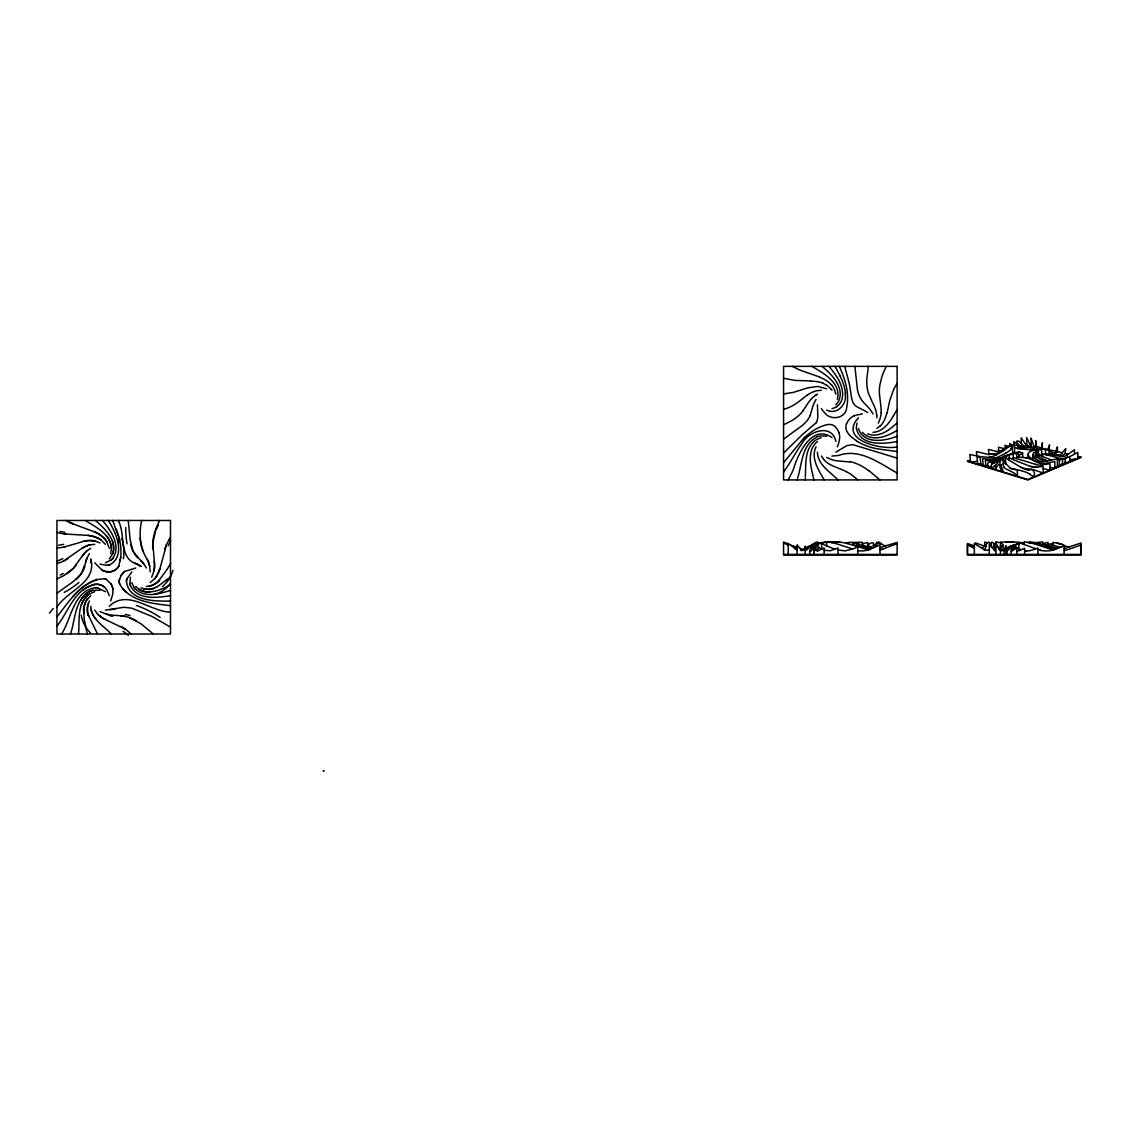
<?xml version="1.0" encoding="UTF-8"?>
<svg xmlns="http://www.w3.org/2000/svg" width="1138" height="1138" viewBox="0 0 1138 1138"><rect width="100%" height="100%" fill="white"/><g stroke="black" fill="none" stroke-linecap="round" stroke-linejoin="round"><path stroke-width="1.5" d="M1034.47 449.297L1034.485 450.15M1081.086 545.571L1081.072 554.419L967.442 554.419L967.442 543.466L974.356 545.941M323.775 771.379L323.889 770.938M1055.324 454.489L1055.324 453.265A8.748 8.748 0 0 1 1056.861 448.742M323.135 770.895L323.605 770.782M1061.185 456.381L1062.892 455.072A19.73 19.73 0 0 1 1064.955 453.92L1065.808 448.514L1061.598 453.607A4.452 4.452 0 0 1 1060.019 454.887A3.812 3.812 0 0 1 1058.496 454.916M85.222 520.436C95.251 526.823 108.508 532.854 111.154 545.756A15.107 14.31 -35.5 0 1 111.382 548.331L110.699 553.552M1074.4 454.176L1074.514 449.78L1066.96 455.015M1077.729 456.267L1081.086 457.419L1027.842 479.966L967.485 461.459L970.387 460.15M1034.456 449.524L1034.058 450.008A14.154 14.154 0 0 0 1032.934 448.244M805.348 476.68C805.989 464.93 804.452 450.776 813.656 441.786M867.967 549.896L856.53 546.112L857.028 543.111L857.028 544.561M881.139 412.767L881.011 414.403A21.167 21.167 0 0 1 880.741 416.053L880.471 417.248A36.757 36.757 0 0 1 878.621 422.411L878.337 423.137M805.178 479.923L805.277 478.116M78.55 634.022C79.66 621.206 76.986 605.53 87.285 595.629A15.306 14.495 18.3 0 1 89.518 593.965L94.724 591.675M154.427 567.99L154.498 567.023A39.816 39.816 0 0 0 154.313 560.963L152.777 543.082L156.134 528.43M131.823 571.902L126.844 578.915A9.872 9.63 -37.5 0 0 126.46 580.608C127.783 601.234 155.053 601.405 170.515 601.02M1000.487 545.216C1000.345 558.232 1007.685 542.584 998.894 542.513A55.662 55.662 0 0 0 995.864 541.901L995.266 550.664M83.743 610.025L84.127 618.702L87.242 634.051M120.671 557.165L118.907 565.6M853.002 544.974L853.486 543.153L858.45 542.527L858.45 545.415M1041.469 448.913L1042.408 442.71L1042.223 448.884M141.709 520.407C138.651 533.637 139.789 547.904 147.286 559.483A46.971 46.971 0 0 1 148.509 562.357L148.665 562.769A22.49 22.49 0 0 1 149.533 565.714L150.273 571.902M868.337 366.322L866.857 378.641A49.361 49.361 0 0 0 867.298 388.684L867.91 391.415A32.959 32.959 0 0 0 868.351 392.994L872.391 402.311M986.077 545.628L986.105 545.515A7.539 7.539 0 0 1 986.532 543.879L986.632 543.751A2.29 2.29 0 0 1 987.03 543.21C990.842 539.768 989.278 545.657 992.108 547.591M986.034 545.884L986.02 545.998A6.956 6.956 0 0 1 984.285 549.896M1002.806 544.874L1002.094 546.169A16.088 16.088 0 0 1 1000.999 547.278L1000.857 547.421M135.721 568.004L124.952 571.404A12.532 12.447 -21.1 0 0 123.231 572.841L122.321 573.851A16.615 16.416 -28.3 0 0 121.197 575.373L119.39 579.911A8.905 8.905 0 0 0 119.718 584.164C129.718 601.49 152.563 603.595 170.501 605.658M837.326 399.466C841.594 383.008 823.684 373.278 811.849 366.351M109.276 558.886L112.52 554.064A11.75 11.75 0 0 0 113.203 552.058C115.877 538.743 104.44 528.331 95.45 520.436M130.401 577.236L129.96 583.837A10.441 10.029 -53.7 0 0 130.457 585.743C137.684 600.352 157.2 597.891 170.501 595.587M994.214 545.002L994.157 545.273A6.572 6.572 0 0 1 993.005 547.122L992.436 547.819M1019.036 451.914L1022.593 453.052L1018.823 455.684M154.441 567.99A20.456 18.649 -49 0 1 153.986 570.807L151.695 577.236M797.624 478.131C802.02 464.162 801.792 444.915 816.6 437.177M797.368 479.041L797.112 479.937M85.819 561.631L84.468 566.496M70.485 634.022C75.464 619.399 74.582 598.844 90.585 590.992A13.002 12.447 28.2 0 1 92.676 590.323L100.044 590.252M159.861 568.986L166.461 544.817M88.252 604.022L89.39 600.907M846.53 423.891L847.269 422.269A14.424 14.424 0 0 1 853.927 415.882M110.699 600.907L112.776 594.107L112.89 589.157A12.731 12.689 -88.3 0 0 112.335 586.838L111.794 585.501A18.308 18.18 83.7 0 0 110.87 583.709L106.019 579.128A7.44 7.44 0 0 0 104.582 578.673L97.271 579.598A47.227 42.988 23.7 0 0 95.706 580.266C77.996 586.127 68.038 603.112 56.928 616.796M816.031 446.807C810.953 457.192 817.397 468.244 822.618 477.149M809.971 415.654L810.967 412.838A61.21 61.21 0 0 0 811.394 411.373L812.788 406.465A36.885 36.885 0 0 1 815.05 401.316L816.031 399.466M1042.436 448.329L1048.07 449.51M85.72 561.603A32.277 29.929 -27.4 0 1 87.057 557.947L89.39 553.552M159.633 520.436L157.67 524.718A73.301 73.301 0 0 0 155.266 530.792M886.274 366.336L884.212 370.817A75.677 75.677 0 0 0 881.794 376.991L879.759 385.441A44.368 44.368 0 0 0 879.432 394.161L880.712 404.972A67.298 67.298 0 0 1 881.011 407.632L881.068 408.272A36.829 36.829 0 0 1 881.153 412.625M1056.59 448.557L1057.501 446.836L1057.486 451.658L1062.295 452.753M61.552 634.037C71.637 618.432 73.316 590.935 95.606 587.649A10.996 10.754 38.8 0 1 97.584 587.82L105.379 591.675M788.193 479.952L791.906 472.668A124.654 124.654 0 0 0 793.3 469.667C797.724 454.375 811.92 423.279 832.006 437.589M169.178 539.625L170.501 537.378M1010.601 449.311L1011.312 447.959A17.824 17.824 0 0 1 1012.407 446.167M167.243 569.128L170.515 563.623M166.973 569.597L158.836 580.593M893.501 415.669C889.105 423.45 882.633 431.757 873.002 432.369M893.572 415.569L897.142 409.538M897.128 383.293L894.653 387.617A55.876 55.876 0 0 0 893.615 389.623L889.816 400.348A85.691 85.691 0 0 0 889.39 402.198L887.455 411.316A65.62 65.62 0 0 1 886.971 413.194M1064.101 548.658C1066.164 548.872 1069.492 545.159 1069.137 546.937M812.603 549.227L813.869 547.193L813.869 554.419M783.556 472.085L788.122 465.414A150.273 150.273 0 0 0 790.441 461.786L798.122 449.14A78.124 78.124 0 0 1 801.778 443.891C807.909 431.245 832.049 422.909 835.904 441.487M56.928 626.185C68.28 611.903 74.269 589.626 94.013 584.576M63.899 575.458L73.472 568.246L81.794 556.653A30.854 30.854 0 0 1 86.73 550.963L90.827 548.231M802.887 410.846L807.738 403.577A54.866 54.866 0 0 1 808.677 402.212L809.417 401.202A26.615 26.615 0 0 1 815.733 395.171M80.613 574.519L72.932 581.831L56.928 593.254M105.379 562.784L111.14 560.038A10.398 9.972 9 0 0 112.534 558.744C121.595 545.984 110.841 530.408 102.463 520.436M87.541 599.057L90.827 595.572M815.434 423.336L804.21 433.009A118.551 118.551 0 0 0 802.318 434.631L783.556 453.08M783.556 462.711L804.438 437.348M1049.023 450.52L1049.563 444.816L1049.193 445.755A24.069 24.069 0 0 0 1048.326 448.301L1048.183 448.913A10.142 10.142 0 0 0 1048.041 449.752M835.904 404.801L836.103 404.559A23.571 23.571 0 0 0 838.806 400.818C844.581 387.048 831.65 374.445 822.077 366.351M1015.068 545.002A17.852 17.852 0 0 0 1011.141 546.752L1008.41 549.867A12.788 12.788 0 0 1 1007.87 550.451A2.518 2.518 0 0 1 1007.372 550.835M807.041 549.825L807.752 549.057M84.212 553.537L84.468 553.253A22.404 20.911 11.2 0 1 86.801 551.048M812.091 544.917L812.319 544.661A6.643 6.643 0 0 1 813.3 543.793L816.031 542.285L816.031 543.694M154.697 578.659A18.407 18.407 0 0 0 156.688 576.027L156.461 576.383A19.033 17.81 -2.8 0 1 154.697 578.673L150.273 582.556M999.747 460.335L996.547 464.332A2.12 2.12 0 0 1 995.309 465.229L995.622 469.667L995.807 468.97A7.696 7.696 0 0 1 998.979 464.574C1000.53 464.219 1004.498 472.071 1002.08 470.933M56.914 607.18C67.469 590.281 97.071 583.054 90.827 558.886A134.526 134.526 0 0 0 90.884 563.068M998.481 459.325C1008.183 454.546 998.951 459.354 999.975 464.019M880.3 425.626L880.044 425.868A32.248 32.248 0 0 1 878.806 426.949L876.9 428.471M817.454 441.487C807.525 449.524 810.014 463.721 812.731 474.589M858.45 417.817C837.924 440.178 881.281 450.079 897.142 446.935M1000.458 547.791L999.036 549.042M170.501 576.866L157.328 586.724M897.128 422.781C889.532 430.107 878.735 438.286 867.682 433.791M846.003 543.167L846.857 542.783M1005.907 549.412L1007.102 548.459M885.136 545.856L886.274 545.486M873.899 545.628L876.616 542.94A3.058 3.058 0 0 0 876.9 542.2L876.9 546.226M1009.961 445.598L1009.847 443.45L1011.725 444.944A20.854 20.854 0 0 0 1007.443 446.85L997.016 453.365L988.822 454.489M1068.226 454.176L1065.737 453.536M805.548 549.142L807.297 547.961M805.078 549.469L801.821 550.692L798.933 547.25A45.548 45.548 0 0 0 798.165 546.212L797.112 544.86L797.112 554.419M807.354 395.071L807.098 395.242A57.995 57.995 0 0 0 805.761 396.223L799.914 400.804A82.021 82.021 0 0 1 798.051 402.212L794.978 404.331A43.5 43.5 0 0 1 787.197 408.201L783.57 409.481M1012.322 547.663A1.764 1.764 0 0 1 1012.507 546.98L1013.602 545.671L1013.446 549.995L1016.917 547.62L1016.917 554.419M1029.748 451.743L1028.539 452.896A2.504 2.504 0 0 0 1028.183 454.93M815.775 395.227L817.454 394.146M783.556 439.168L802.546 425.285A49.859 49.859 0 0 0 803.883 424.076L804.097 423.877A24.424 24.424 0 0 0 810.1 415.726M1002.777 457.832L1002.052 458.329A17.298 17.298 0 0 0 999.747 460.335M995.295 465.328C992.521 467.362 989.377 470.919 992.009 463.493M836.956 406.522C847.099 398.855 841.836 383.406 835.52 374.886A82.548 82.548 0 0 0 834.154 372.951L829.09 366.351M1004.328 549.725L1002.891 550.536M1005.907 548.715L1007.984 547.492M63.657 560.991L82.092 548.246A31.323 29.46 46.5 0 1 87.071 545.884M814.154 554.419L814.154 547.961L815.306 550.109L817.781 550.948L824.154 547.904L824.154 554.419M835.904 452.142L837.056 451.459M837.44 451.231L846.914 445.57L852.846 444.659L897.128 458.116M109.276 606.227C127.854 588.645 149.832 611.49 170.501 612.201M1003.56 457.348L1005.665 456.224L1005.722 457.291M1006.234 452.91L998.837 456.679A27.227 27.227 0 0 1 995.323 457.988M991.369 465.911C987.713 470.335 985.921 460.577 990.544 462.099M805.178 548.189L802.489 549.668A14.894 14.894 0 0 1 801.18 550.28L801.237 550.337M1003.033 457.448L996.39 462.056A8.549 8.549 0 0 1 992.023 463.692M805.448 548.047L807.567 546.909M1003.318 550.323L1003.432 550.266A4.538 4.538 0 0 1 1001.426 550.522L1001.468 550.55M170.487 584.576C160.415 590.594 145.337 596.596 135.721 586.454M897.128 430.491C888.337 435.399 877.341 440.662 867.384 436.11A14.666 14.666 0 0 1 865.748 435.185M802.916 549.455L799.616 548.231M1003.005 457.291L996.931 460.691M1003.417 457.078L1009.107 454.603A23.414 23.414 0 0 1 1016.39 452.938M1069.777 456.623L1077.842 452.412L1077.658 458.486L1069.606 459.823M1053.091 543.125L1050.644 544.305M996.632 454.773L1002.777 451.288A34.894 34.894 0 0 0 1004.74 449.894L1007.799 447.462A9.958 9.958 0 0 1 1009.548 446.423L1014.243 444.233L1014.641 452.981M1003.375 456.935L1005.494 456.025M1065.225 458.543C1071.256 453.209 1072.266 463.692 1065.168 462.426M56.928 578.958L61.395 576.81A62.277 62.277 0 0 0 64.254 575.259M989.292 550.209L984.911 550.138L974.356 543.594L974.356 554.419M783.57 424.858L792.034 420.505A38.393 38.393 0 0 0 802.887 411.074M858.436 543.978A23.969 23.969 0 0 0 861.935 545.728L870.584 548.971L879.987 544.803L879.987 554.419M853.969 415.967L855.42 415.384A22.959 22.959 0 0 1 856.9 414.929L862.348 413.919M1004.555 456.423L1003.901 456.708M988.453 465.627L985.935 466.722L985.38 460.364L991.155 460.79M867.682 544.647C872.249 543.025 873.842 540.024 873.785 547.634M1002.863 457.149L1000.942 457.931M967.442 461.061L1027.827 479.511L1081.1 457.035M100.044 564.206L107.413 565.316A10.014 9.73 29.9 0 0 109.575 564.875C126.403 555.771 116.033 532.556 108.352 520.422M1006.49 455.613L1007.201 455.328M1062.081 459.411L1067.97 457.277M1054.826 549.426L1064.101 545.956L1064.101 554.419M888.28 546.994L897.157 543.594M887.171 547.421L882.69 549.071A39.446 39.446 0 0 1 879.987 549.896M1081.057 544.946L1069.037 549.256A38.023 38.023 0 0 1 1064.585 550.408L1064.101 550.465M1013.503 453.365L1014.427 453.038A25.15 25.15 0 0 1 1019.022 451.886M1068.127 547.293L1081.086 542.968L1081.029 555.003L967.485 555.003L967.471 544.803L974.356 548.331M879.987 547.549L897.128 542.413L897.114 555.003L783.57 555.003L783.556 542.044L788.193 543.85M989.932 543.964L991.369 543.509M56.928 563.566L57.682 563.324A55.008 55.008 0 0 0 64.624 560.565M1061 459.354L1059.421 459.866M1061.356 459.226C1063.475 459.083 1063.177 466.765 1059.378 465.086M985.793 465.029L983.204 465.883L982.535 458.543L991.269 459.396A23.073 23.073 0 0 0 1000.985 458.059M816.031 543.48L817.454 543.039M170.515 590.309C159.548 594.036 145.195 598.047 135.564 589.2A12.532 11.921 -68.8 0 1 133.957 587.251L131.823 582.556M897.142 436.224C884.852 441.217 863.543 444.659 858.45 428.471M883.045 548.943L879.987 549.839M994.242 545.443L995.266 545.145M1014.314 445.598L1017.486 444.745L1017.657 448.528M815.79 544.519L821.351 543.111L821.906 549.398M1066.349 458.017C1063.689 457.96 1067.103 465.613 1062.039 463.934M1016.618 544.22L1018.211 543.808M1031.355 458.6L1032.991 458.216M1057.415 459.823L1059.421 459.268L1059.364 466.21L1057.387 466.111M1011.824 445.598L1012.792 453.507M983.09 464.603L980.913 465.186L980.103 456.594L993.63 457.832A27.412 27.412 0 0 0 1002.109 457.576M1017.571 446.494L1021.227 445.683L1021.312 447.76M1051.327 451.245L1051.327 453.948M1001.525 450.904L1000.629 451.103M862.348 543.736L867.682 542.442L867.682 546.852M1017.671 544.234L1018.937 543.95L1014.57 544.946A23.457 23.457 0 0 0 1007.03 548.36M1021.27 446.693L1026.063 446.366M1018.937 543.637L1011.668 546.126L1007.841 548.857A4.893 4.893 0 0 0 1007.116 550.01A2.091 2.091 0 0 0 1006.959 550.522M1051.085 451.288L1049.848 451.53M1045.452 461.359L1057.415 458.77L1057.387 467.064L1054.869 466.836M63.913 547.094L84.155 541.233A26.53 26.53 0 0 1 95.208 540.891M149.562 585.914L146.375 586.454M105.379 610.124L123.857 607.294L131.595 608.119L151.895 616.383L170.529 627.138M1003.204 456.381A6.629 6.629 0 0 0 1003.531 460.862L1004.641 462.611L1005.679 462.398M990.401 457.049L989.078 457.263M980.771 463.593L977.713 464.204L977.001 456.893L980.174 457.362M1033.901 450.25L1036.32 449.937A56.089 56.089 0 0 1 1041.597 449.851L1041.697 455.94M1020.758 543.281L1024.257 542.94L1023.162 542.926M821.295 542.94L826.672 542.2M1018.937 548.914L1018.937 542.627L1021.64 543.295M897.128 441.487C883.501 444.19 860.399 446.139 856.487 428.727M1012.777 452.682L1014.612 452.426M1034.911 542.712L1042.607 541.859L1042.607 544.832L1055.694 549.142M1026.576 446.75L1027.671 446.437M1021.924 543.423L1024.257 543.111M1030.246 446.523L1027.884 446.821A56.004 56.004 0 0 1 1026.291 446.992L1021.54 447.775M107.413 565.316L108.01 565.245A9.915 9.915 0 0 0 110.03 564.69M977.428 461.331L970.6 462.042L969.789 454.475L980.273 456.608M1024.783 447.106L1028.937 446.494A3.215 3.215 0 0 1 1029.477 446.466L1029.591 446.594M783.57 393.947L793.3 392.397L806.358 388.3A67.327 67.327 0 0 1 808.08 387.802L817.923 386.465L826.672 388.812M56.928 548.032L58.493 547.876A61.182 61.182 0 0 0 65.037 546.894M994.84 454.105L988.168 454.418L976.432 451.587L976.845 455.911M826.672 542.044L820.285 542.798A44.809 44.809 0 0 0 807.539 546.852M1027.927 542.442L1029.392 542.342M1036.661 467.135L1043.176 466.367L1043.262 473.01L1033.702 469.809M1041.256 465.058L1049.933 463.692L1049.976 470.179L1043.205 468.628M832.006 541.958L840.171 542.285A38.706 38.706 0 0 1 844.111 542.783L856.53 546.112M1037.458 449.012L1040.018 448.913A59.475 59.475 0 0 1 1045.466 449.112L1045.523 454.645M849.858 542.399L862.348 542.357L862.348 545.927M94.724 544.334L90.215 544.832A20.143 18.919 45 0 0 87.014 545.742M1028.695 542.57L1029.591 542.342M827.724 541.973L832.006 541.802L832.006 542.712M832.006 456.039L836.715 455.655A57.654 57.654 0 0 0 838.848 455.371C859.873 447.974 879.774 463.322 897.157 473.052M838.094 542.029L839.659 542.214M821.351 390.249L817.127 390.69A18.165 18.165 0 0 0 814.609 391.316L811.238 392.724A33.315 33.315 0 0 0 807.368 395.071M1029.918 474.162C1036.562 481.303 1035.58 466.779 1029.051 469.88M832.006 542.257L840.157 542.285M1030.146 542.314L1031.227 542.271A20.47 20.47 0 0 1 1032.934 542.271L1033.489 542.357A57.825 57.825 0 0 1 1041.227 544.775L1053.788 549.739L1038.724 544.476A78.223 78.223 0 0 0 1030.544 542.428M1030.672 447.632L1026.376 447.831A55.506 55.506 0 0 1 1017.685 447.405M1033.944 450.022L1032.436 449.851M1036.163 542.741L1038.71 542.755L1038.71 543.879M783.57 554.419L897.114 554.419M1013.631 541.973L1005.921 541.973M1009.819 541.844L1011.227 541.859M1016.405 453.109L1018.553 453.834L1018.851 457.078L1025.31 457.689A21.025 21.025 0 0 1 1031.711 459.652L1037.074 462.369M1051.754 452.839L1054.144 452.995A3.713 3.713 0 0 1 1055.125 453.166M810.626 380.96L794.765 380.362L783.527 378.271M1025.921 550.92L1024.627 550.806M1022.507 468.102L1033.261 469.695M1018.795 457.078L1016.817 456.893M1032.024 449.809L1020.772 449.126A30.043 30.043 0 0 1 1019.648 448.955L1018.766 448.799A15.32 15.32 0 0 1 1014.328 447.22M1058.44 454.944L1050.146 454.446M1030.359 466.352L1036.049 467.163M120.898 615.772L112.093 615.132A58.308 58.308 0 0 1 110.286 614.918L109.319 614.776M98.195 538.544A33.827 31.594 79.6 0 0 88.295 535.401L64.411 533.964M897.128 451.558L878.664 449.041A62.377 62.377 0 0 1 856.359 440.932M1004.669 448.713L998.467 447.262L998.751 451.317M1049.961 467.448L1054.855 468.131L1054.869 461.502L1044.784 463.522A15.761 15.761 0 0 1 1037.031 462.441M849.816 461.971L836.985 460.847A29.46 29.46 0 0 1 829.545 458.785L826.672 457.462M123.473 616.113L125.294 616.469M1030.559 542.385L1029.591 542.755M1025.822 444.446L1026.917 444.702A22.077 22.077 0 0 0 1028.596 446.537M1030.615 445.541L1032.564 447.718M1033.845 446.281L1035.779 446.722L1036.405 449.197A2.916 2.916 0 0 1 1037.443 449.126M1036.405 446.309L1041.583 448.031M1049.592 449.866L1055.58 451.217M1047.927 543.651L1060.573 547.364M801.707 550.052L800.924 549.853M1040.516 550.095L1037.87 549.37M144.028 588.759L141.041 587.877M1058.596 543.48L1053.262 542.371L1053.262 544.988M56.9 532.356L59.475 532.982A68.892 68.892 0 0 0 66.189 534.248M1036.661 467.263A19.602 19.602 0 0 1 1029.207 465.983L1013.304 459.638L1013.204 457.561L1033.148 463.579A38.749 38.749 0 0 0 1034.783 464.162M837.981 550.052L845.363 550.849L852.732 548.985M876.9 542.627L881.68 544.177M95.179 541.119L100.044 542.911M1051.512 460.008L1043.603 456.978A30.783 30.783 0 0 1 1042.877 456.608A28.251 28.251 0 0 1 1039.207 454.247L1039.25 456.623M94.724 562.784L102.15 570.181A12.362 12.219 49 0 0 104.639 571.248L105.237 571.39A15.121 15.121 0 0 0 106.944 571.717A15.036 14.766 41 0 1 105.237 571.404M1041.54 461.971C1037.97 460.691 1032.095 457.832 1033.233 453.294A2.902 2.902 0 0 1 1033.717 452.639L1038.382 450.634L1038.496 455.94M869.019 549.554L859.631 545.998M873.002 545.358L876.459 546.439M109.305 614.819A23.471 20.996 40.7 0 1 106.46 614.179L100.044 611.547M987.443 542.869L984.697 542.044L984.697 546.212L975.309 542.812L975.309 544.149M824.239 550.365L830.441 550.735L837.981 547.904L837.981 554.419M1044.414 461.53L1043.304 461.132M867.682 545.671L873.017 547.378M826.672 410.121C837.241 415.37 847.469 404.004 845.15 393.464M1042.764 544.889L1041.128 544.32A31.451 31.451 0 0 1 1038.71 543.367M872.078 548.36L862.348 544.903M1035.566 548.63L1021.028 543.381M1008.211 446.437L1005.11 445.299L1005.295 448.272M1057.885 548.374L1042.607 543.708L1047.927 542.285L1047.927 545.187M974.356 547.293L967.855 545.002M129.576 617.706L141.055 623.809L153.36 634.022M797.112 547.335L792.276 545.785M71.922 523.508L95.606 532.257A32.063 29.958 -80.8 0 1 104.952 539.583M819.588 376.977L802.02 370.874A85.407 85.407 0 0 1 797.084 368.74L792.276 366.351M1035.537 542.698L1036.903 543.295M823.044 383.307L826.202 384.929M1044.897 459.951L1046.163 460.477A22.931 22.931 0 0 0 1047.458 460.933M1013.304 459.638L1008.979 457.618L1009.122 460.207M789.857 544.604L797.112 548.331M109.276 595.572L106.872 590.01L104.127 586.824A9.929 9.815 64.3 0 0 102.406 585.714L101.268 585.231A14.168 14.168 0 0 0 93.544 584.662M995.209 544.817L994.313 544.391L994.242 550.123M65.648 520.436L70.2 522.712M135.906 563.723C118.196 557.35 125.962 534.006 118.096 520.393M783.556 542.812L788.193 545.244M855.932 545.913L853.016 543.765M846.459 471.701L843.585 470.335A71.21 71.21 0 0 0 842.02 469.653L834.325 466.552A56.729 56.729 0 0 1 832.76 465.855L832.475 465.726A25.932 25.932 0 0 1 823.485 459.339M1024.527 446.181L1024.513 447.12M1021.156 467.448L1009.349 460.364M1024.371 446.096L1023.645 445.655A18.35 18.35 0 0 1 1021.881 444.275C1018.467 439.581 1013.802 439.439 1019.136 445.356M125.123 629.015L104.483 619.129A31.594 29.673 -76.2 0 1 100.059 616.071M1066.334 546.524L1067.771 547.421M1022.649 542.997L1018.795 542.229A66.431 66.431 0 0 0 1017.201 542.129L1000.587 542.072L1000.587 542.982M867.682 412.497L867.156 412.184A83.928 83.928 0 0 0 863.401 410.093L858.109 407.447A16.885 16.885 0 0 1 855.52 405.782L854.752 405.085A9.588 9.588 0 0 1 852.775 402.027L851.736 398.713A35.733 35.733 0 0 1 851.509 397.589L850.186 388.712A104.966 104.966 0 0 0 849.104 382.951L844.723 366.308M1029.079 456.58A19.531 19.531 0 0 0 1033.133 459.766L1035.082 460.933A12.191 12.191 0 0 0 1039.62 462L1041.811 461.943A34.681 34.681 0 0 0 1045.452 461.359M856.516 440.691L854.012 438.998A30.072 30.072 0 0 1 849.033 434.631L847.184 431.956A9.716 9.716 0 0 1 846.459 423.848M1017.457 444.289L1013.759 441.629L1013.887 444.318M868.721 470.449L879.987 479.923M856.445 543.793L856.971 544.519M101.126 540.109L105.379 544.334M795.049 548.644L793.271 547.165A59.076 59.076 0 0 0 788.179 543.48M856.8 544.377L856.886 544.448A17.867 17.867 0 0 0 859.659 545.956M857.696 479.923L854.894 477.419A43.913 43.913 0 0 0 846.473 471.673M131.055 634.008L130.472 633.468A56.146 56.146 0 0 0 124.568 628.574M862.348 432.369L862.96 432.938A23.301 23.301 0 0 0 865.734 435.214M837.981 479.937C830.128 471.772 817.681 464.859 817.454 452.142M111.339 634.022C103.515 625.758 91.083 619.086 90.827 606.227M141.226 560.92L137.456 557.094M830.683 388.769L832.006 390.249M831.451 384.929L829.446 382.866A33.4 33.4 0 0 0 819.516 377.147M989.946 544.874L989.292 544.106L989.292 554.419M1004.641 462.611L1011.099 468.828L1017.329 469.894L1017.443 476.153A14.822 14.822 0 0 0 1014.015 472.967L1006.476 469.155A8.791 8.791 0 0 1 1003.858 467.277M823.642 459.197L821.351 456.039M1029.122 456.551L1028.197 454.93M105.137 539.412L105.407 539.753A16.345 16.345 0 0 1 106.801 541.83L109.276 548.231M1024.797 443.208L1021.127 437.846L1021.369 443.834M1001.881 470.648L1000.899 469.212M141.283 560.849A32.063 29.773 -86.2 0 1 143.758 563.822L146.375 568.004M94.724 610.124L97.498 613.866A20.271 19.019 -77.2 0 0 99.959 616.213M873.002 413.919L872.135 412.497A39.944 39.944 0 0 0 869.276 408.414L864.411 403.336A40.94 40.94 0 0 1 863.557 402.425L862.277 400.917A24.239 24.239 0 0 1 857.91 391.586L857.753 391.045A50.243 50.243 0 0 1 857.383 389.281L854.88 366.336M834.993 366.322L840.129 375.896M824.154 479.923L823.101 478.017M97.512 634.008L88.323 614.975M872.604 402.724L873.415 404.36A58.337 58.337 0 0 1 874.012 405.597L875.563 409.452A27.625 27.625 0 0 1 876.701 415.484M997.699 546.61L995.835 542.413L995.835 554.419M839.318 366.322C844.851 378.442 849.176 391.771 847.07 405.242A40.484 40.484 0 0 1 846.672 407.802C845.69 418.684 830.47 420.889 824.566 412.681A36.729 36.729 0 0 1 821.366 408.684M112.69 520.407L119.632 539.938M838.891 432.54L838.094 430.719A18.976 18.976 0 0 0 837.355 429.439L835.605 427.134A9.972 9.972 0 0 0 833.941 425.74L833.215 425.313A7.397 7.397 0 0 0 831.693 424.716L831.309 424.616A9.332 9.332 0 0 0 828.763 424.431L825.078 425.143A50.968 50.968 0 0 0 804.637 437.547M1031.867 440.42L1031.028 438.087L1031.256 445.683M1035.608 455.072L1035.466 454.574A1.963 1.963 0 0 1 1035.466 453.834L1036.675 451.957L1036.775 456.864M1032.194 441.345L1033.318 444.588A44.439 44.439 0 0 1 1034.044 446.992L1034.158 447.462A11.75 11.75 0 0 1 1034.485 449.097M835.491 392.724L835.904 394.146M119.718 584.164L119.476 583.253A9.09 8.805 -44.2 0 1 119.433 579.413M817.653 542.883L817.61 542.712A3.542 3.542 0 0 1 817.44 541.859M812.93 475.499L813.229 476.85M813.869 479.966L813.414 477.747M881.125 543.95L881.111 543.822A1.565 1.565 0 0 0 880.798 543.196L878.337 541.859L878.337 543.025M805.249 546.581L805.348 547.278A25.961 25.961 0 0 1 805.491 548.445L805.633 550.123A3.144 3.144 0 0 0 805.747 550.778M1036.348 445.996L1035.637 440.506L1035.779 446.708M1036.49 446.878L1036.704 448.585M876.744 415.47L876.9 417.817M988.908 454.46L988.495 449.453L994.712 450.989A16.8 16.8 0 0 0 1000.643 451.203M1000.018 464.788L1000.202 467.291M1003.332 456.409L1003.801 461.217M1003.033 458.77L1003.517 466.224M128.238 520.436L130.159 539.853L132.677 550.067A27.127 25.434 -13.5 0 0 137.755 556.795M1005.338 456.864L1005.779 464.119M1009.321 457.775L1009.164 454.972A31.85 31.85 0 0 0 1004.057 456.85M1013.346 457.604L1013.161 454.162A28.535 28.535 0 0 0 1004.541 456.494M1016.661 454.048L1016.888 458.514M1022.593 453.052L1022.763 457.419M1026.917 444.702L1026.675 437.632L1030.26 444.944A12.987 12.987 0 0 0 1032.123 447.604M1028.112 454.346L1028.24 458.301M1031.142 446.537L1031.17 447.618M1032.92 447.903L1032.977 449.923M1032.891 454.844L1033.034 459.78M1035.424 454.275L1035.537 458.657M1037.031 457.135L1036.946 453.351A6.287 6.287 0 0 0 1038.695 456.153L1039.022 456.438A24.666 24.666 0 0 0 1044.912 459.894M1042.877 456.608L1042.835 453.834L1059.535 458.201A17.611 17.611 0 0 0 1064.684 458.458M814.154 547.961L816.031 545.187L816.031 550.579M1046.875 455.044L1046.86 453.849L1059.848 456.21A11.11 11.11 0 0 0 1067.031 455.356M1049.051 454.247L1049.023 449.837A13.528 13.528 0 0 0 1045.481 449.88M1051.569 451.174L1051.569 453.991M817.454 404.801L817.767 414.986A14.851 14.851 0 0 1 815.832 423.549M1057.159 543.139L1062.024 544.22A9.773 9.773 0 0 1 1063.39 544.988M1037.87 554.419L1037.87 548.018L1031.896 550.138A18.663 18.663 0 0 1 1025.921 551.005M1037.287 543.409L1037.287 542.954A4.851 4.851 0 0 0 1036.547 543.125M1024.627 554.419L1024.627 548.203L1021.312 549.768A27.468 27.468 0 0 1 1020.388 550.138M1024.257 541.859L1024.257 544.547M1015.039 544.903L1015.039 548.957M1012.308 548.103L1012.308 550.621M1011.184 546.724L1011.184 554.419M1006.959 550.664L1006.959 554.419M1005.907 554.419L1005.907 545.6L1004.726 548.502A22.035 22.035 0 0 0 1004.57 548.943L1004.484 549.199A8.122 8.122 0 0 0 1004.129 550.522M1004.143 550.636L1004.143 554.419M1000.458 544.177L1000.458 554.419M991.369 546.624L991.369 542.257L992.535 542.428A2.959 2.959 0 0 1 994.47 544.96M857.696 554.419L857.696 546.795L852.703 549L836.444 543.751A78.138 78.138 0 0 0 826.672 541.844L826.672 545.913M817.454 542.143L817.454 543.352M817.454 550.934C821.707 537.733 806.131 548.701 810.284 554.419M805.178 546.126L805.178 554.419M788.193 543.466L788.193 554.419M136.375 605.473A33.457 10.114 27.1 0 1 160.145 617.379M115.663 608.816A56.16 56.16 0 0 1 109.973 609.755M113.003 616.17A58.109 50.47 36.3 0 1 110.301 615.914M120.913 615.658A46.857 44.354 87.4 0 1 123.501 615.971M125.379 614.449A32.277 28.393 48.2 0 1 129.988 615.573M120.557 615.558A40.812 40.812 0 0 1 136.332 620.793M109.817 614.861A24.666 24.666 0 0 1 106.474 614.15M123.046 631.263A61.58 52.789 5.7 0 1 128.295 635.317M120.941 626.369A40.072 40.072 0 0 1 123.985 628.233M105.009 619.328A26.444 26.444 0 0 1 97.399 613.965M95.805 618.987A22.945 22.945 0 0 1 90.997 609.57M87.797 615.103A23.215 21.963 -7.2 0 1 88.081 603.979A22.675 22.675 0 0 0 88.792 616.227M90.542 633.041A23.215 15.804 59.6 0 1 81.239 615.146M87.839 598.688A17.056 16.117 7.7 0 0 86.104 601.305A25.05 23.685 7.6 0 0 83.344 609.982M83.885 613.325A24.41 24.41 0 0 1 87.157 598.83M81.253 605.018A25.605 24.126 13.8 0 1 87.043 595.956M86.986 595.899A14.709 14.709 0 0 1 89.518 593.965M80.585 600.423A25.477 23.983 18.5 0 1 89.66 591.319M90.585 590.992A12.689 12.689 0 0 1 92.69 590.338M94.995 587.663A11.096 11.096 0 0 1 97.584 587.82M93.999 584.477A13.841 13.428 45.6 0 1 101.339 585.046M83.23 590.081A29.503 27.511 26.5 0 1 93.131 584.96M102.406 585.729A10 10 0 0 1 104.696 587.308M104.582 578.659A7.625 7.369 62.4 0 1 106.474 579.327M53.23 608.417A144 26.786 -49.2 0 1 49.517 613.083M73.188 596.554A57.441 57.441 0 0 1 97.128 579.256M110.855 583.709A18.407 18.407 0 0 1 111.794 585.501M112.335 586.838A12.76 12.76 0 0 1 112.89 589.157M113.217 552.058A12.618 12.006 -11.3 0 1 112.321 554.505M112.506 541.318A21.451 20.299 -16.9 0 1 113.331 551.702M112.804 558.402A10.1 10.1 0 0 1 111.14 560.038M106.915 571.93A11.864 11.622 39 0 0 119.063 565.671A11.38 11.38 0 0 1 106.972 571.546M121.78 538.544A29.275 17.653 83 0 1 123.416 558.744M116.218 529.042A97.825 97.825 0 0 1 118.167 534.576A58.522 58.522 0 0 1 120.756 557.677M120.514 558.644A46.459 46.459 0 0 1 120.187 561.091M104.639 571.233A12.418 12.418 0 0 1 102.15 570.181M83.885 566.34A27.71 25.804 51.7 0 1 80.642 574.548M78.92 582.443A28.991 9.46 -38.2 0 1 64.183 592.4M84.852 566.639A28.365 28.365 0 0 1 76.63 578.986M85.691 562.058A32.092 32.092 0 0 1 87.157 557.976M81.922 556.738A41.238 38.564 12.5 0 1 84.368 553.665M63.131 573.424A66.16 54.425 -56.2 0 1 60.229 575.031M76.331 564.946A36.829 36.829 0 0 1 66.644 573.808M62.889 558.616A61.893 53.458 -56.2 0 1 57.199 561.02M67.754 558.786A40.371 40.371 0 0 1 65.478 560.081M81.893 548.445A25.804 25.804 0 0 1 90.172 544.704M92.306 540.635A19.204 18.052 69.4 0 1 95.663 541.247M84.098 541.019A31.679 29.787 69.4 0 1 92.306 540.706M63.728 544.32A68.607 58.721 -42 0 1 58.536 545.23M64.838 532.243A82.918 74.88 -34.4 0 1 59.973 531.389M87.982 535.415A31.238 31.238 0 0 1 98.38 538.132M105.421 539.739A17.17 16.16 -76.6 0 1 107.1 542.328M72.078 523.238A93.074 85.691 -28.5 0 1 70.343 522.442M73.842 524.334A79.119 79.119 0 0 1 69.546 522.399M94.34 531.787A30.968 30.968 0 0 1 105.35 539.213M106.915 536.325A24.183 22.845 -38.7 0 1 111.055 545.415A14.353 14.353 0 0 1 111.368 548.331M159.676 568.929A33.827 31.551 -4.7 0 1 156.418 575.885M168.196 545.799A66.559 59.56 74.8 0 1 170.686 540.664M165.906 545.927A65.691 65.691 0 0 1 170.06 538.203M164.569 549.583A47.938 47.938 0 0 1 165.522 547.008M159.932 568.673A31.21 31.21 0 0 1 156.76 576.07M159.22 581.006A22.831 21.622 54.7 0 1 149.619 586.098M172.962 570.294A22.817 16.046 -60.3 0 1 162.321 586.497M159.69 579.612A22.291 22.291 0 0 1 149.647 586.17M154.597 588.403A20.84 19.759 82.5 0 1 144 588.929M170.003 583.794A21.522 17.867 -43 0 1 154.569 594.164M166.674 580.138A43.77 19.929 -32.4 0 1 166.006 580.707M157.257 586.582A21.451 21.451 0 0 1 143.985 589.114M141.283 590.451A15.093 14.31 -82.4 0 1 138.751 589.029M149.704 592.301A21.522 20.413 -82.4 0 1 141.24 590.551M135.55 589.2A11.75 11.75 0 0 1 133.971 587.236M130.628 586.155A10.199 10.199 0 0 1 129.96 583.837M126.418 581.134A9.929 9.929 0 0 1 126.844 578.915M126.332 592.158A30.385 28.592 -69.1 0 1 122.62 588.574M121.211 575.373A16.714 16.714 0 0 1 122.321 573.851M122.762 573.339A12.66 12.66 0 0 1 124.952 571.404M134.782 563.168A82.804 82.804 0 0 1 141.041 566.582M136.034 563.438A85.549 83.444 -81.2 0 1 141.226 566.269M118.124 540.009A30.498 1.124 81.6 0 1 118.58 543.096M127.043 543.893A28.976 8.919 81.6 0 1 125.749 527.577M137.413 557.592A28.194 28.194 0 0 1 130.742 544.462M140.913 560.593A31.708 31.708 0 0 1 143.687 563.879M148.68 562.769A23.5 21.636 -64.5 0 1 149.675 566.311M147.343 559.455A49.659 45.463 -66.6 0 1 148.58 562.328M143.473 551.958A38.749 38.749 0 0 1 140.173 538.046M154.256 560.977A41.338 37.284 -51.5 0 1 154.455 567.023M156.831 528.743A92.32 86.232 50.3 0 1 158.296 525.016M152.748 548.943A45.662 45.662 0 0 1 154.967 531.631M154.469 567.492A20.854 20.854 0 0 1 153.971 570.807M870.698 549.085A24.14 24.14 0 0 1 857.639 550.65M835.136 549.199A131.439 131.439 0 0 1 821.351 543.509M820.598 548.544A8.336 8.336 0 0 1 817.127 545.33M812.333 549.128A4.296 4.296 0 0 1 810.754 551.176M807.639 548.929A18.919 18.919 0 0 1 815.832 544.661M807.212 547.805A36.174 36.174 0 0 1 821.309 543.096M797.098 550.152A15.249 15.249 0 0 1 795.064 548.63M881.68 544.163A14.31 14.31 0 0 1 883.614 545.159L884.126 545.486A12.433 12.433 0 0 1 884.795 545.956M846.843 542.755A18.962 18.962 0 0 1 849.858 542.442M995.622 551.148A6.487 6.487 0 0 1 992.976 548.388M981.71 548.217A22.547 22.547 0 0 1 986.105 545.458M1058.582 543.537A29.09 29.09 0 0 1 1066.363 546.482M1054.855 549.54A27.668 27.668 0 0 1 1040.459 550.365M1020.8 549.54A13.201 13.201 0 0 1 1014.683 545.657M1013.46 549.796A2.902 2.902 0 0 1 1012.223 547.833M1020.373 550.109A10.427 10.427 0 0 1 1016.917 551.02M1009.989 548.061A4.339 4.339 0 0 1 1010.772 547.165M1013.389 549.924A5.832 5.832 0 0 1 1011.213 551.02M1007.927 547.378A38.18 38.18 0 0 1 1018.951 543.822M1000.458 550.251A3.215 3.215 0 0 1 999.961 549.967M999.79 550.109A10.512 10.512 0 0 1 997.813 546.567M1024.257 541.901A79.774 79.774 0 0 1 1034.001 543.751L1051.455 549.426A50.001 50.001 0 0 0 1052.92 549.825M1010.786 449.496A15.349 15.349 0 0 1 1006.163 452.782M996.618 454.716A28.692 28.692 0 0 1 990.515 457.106M1020.132 445.897A16.985 16.985 0 0 1 1019.136 445.356M1030.274 446.608A2.29 2.29 0 0 1 1030.943 446.48M1028.325 446.693A12.817 12.817 0 0 1 1024.911 443.137M1030.744 447.874A5.021 5.021 0 0 1 1032.792 447.76M1028.211 457.419A19.531 19.531 0 0 1 1025.182 457.675M1043.333 460.677A15.178 15.178 0 0 1 1035.338 455.271M1029.734 451.701A11.736 11.736 0 0 1 1033.916 450.321M1055.367 454.048A5.064 5.064 0 0 1 1057.558 451.814M1003.944 467.192A1.977 1.977 0 0 1 1003.488 466.224M1000.885 469.155A5.107 5.107 0 0 1 1000.202 467.576M1000.43 465.741A6.501 6.501 0 0 1 1003.403 463.934M997.016 460.847A14.381 14.381 0 0 1 990.544 462.241M1007.201 455.513A21.053 21.053 0 0 1 1016.675 453.649M998.51 459.382A17.824 17.824 0 0 1 991.155 460.918M1041.27 465.143A17.141 17.141 0 0 1 1034.783 464.176M1009.363 460.335A22.376 22.376 0 0 1 1005.295 456.893M1028.894 470.193A18.621 18.621 0 0 1 1021.213 467.348M1029.933 474.119A29.716 29.716 0 0 0 1023.517 471.388L1021.383 470.762A64.752 64.752 0 0 0 1019.563 470.307L1010.8 468.33A24.638 24.638 0 0 1 1009.904 468.045M849.915 461.573A46.388 46.388 0 0 1 868.536 470.677M813.556 441.644A19.972 19.972 0 0 1 821.095 437.803M816.501 436.907A18.023 18.023 0 0 1 826.629 436.366M837.312 446.807A35.634 35.634 0 0 0 839.09 441.672L839.616 438.23A13.869 13.869 0 0 0 838.919 432.525M836.999 406.593A21.451 21.451 0 0 1 831.992 408.656M840 375.953A51.352 51.352 0 0 1 845.562 393.407M826.245 384.872A23.528 23.528 0 0 1 830.64 388.798M810.626 381.202A36.032 36.032 0 0 1 823.115 383.122M831.579 384.829A21.835 21.835 0 0 1 835.434 392.738M886.73 413.151A26.245 26.245 0 0 1 880.542 425.825M856.388 428.727A21.579 21.579 0 0 1 857.07 423.151M897.114 366.365L783.57 366.365L783.57 479.909L897.114 479.909L897.114 366.365M170.487 520.464L56.943 520.464L56.943 633.994L170.487 633.994L170.487 520.464M98.679 538.487L98.309 538.288A17.596 17.596 0 0 1 101.126 540.109A18.137 17.027 82.3 0 0 98.679 538.473"/></g></svg>
